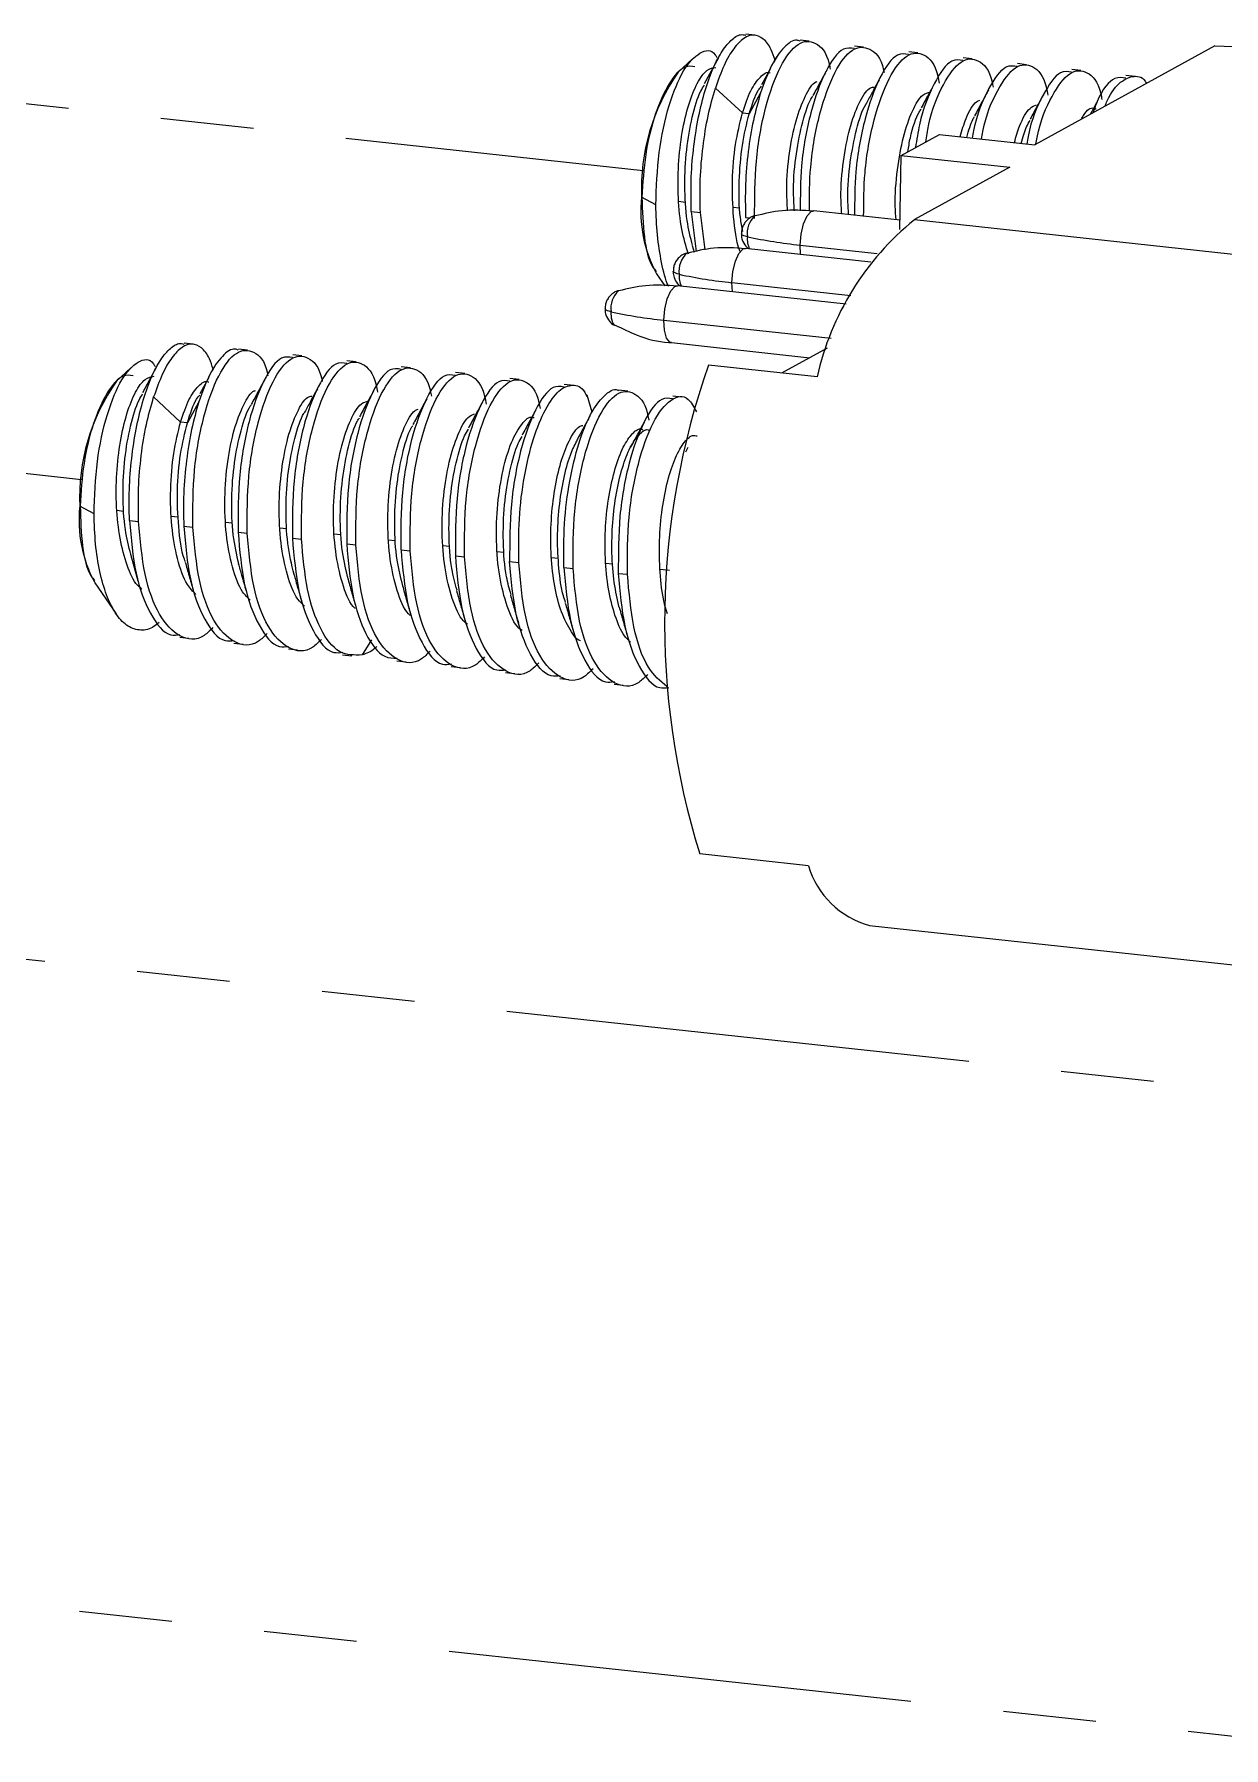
# Model space of a CAD drawing. Header units: millimetres. Extents: x 0 to 205, y 0 to 292.
# Drawn here: x 85.61 to 101.86, y 129.15 to 152.56 of the extents above; entities that cross this region are included whole.
import ezdxf

# ---------------------------------------------------------------- set-up
doc = ezdxf.new("R2010")
doc.units = ezdxf.units.MM
doc.linetypes.add('PHANTOM', pattern=[12.7, 6.35, -1.27, 1.27, -1.27, 1.27, -1.27])

msp = doc.modelspace()

# ---------------------------------------------------------------- linework, layer by layer
at = {"color": 7, "linetype": 'PHANTOM', "lineweight": 18}
for p, q in [((77.24, 152.508), (93.932, 150.702)), ((69.563, 148.287), (86.254, 146.48)), ((79.441, 140.579), (113.605, 136.882)), ((66.025, 133.203), (103.467, 129.151))]:
    msp.add_line(p, q, dxfattribs=at)
at = {"color": 7, "linetype": 'Continuous', "lineweight": 25}
for p, q in [((95.458, 152.548), (95.333, 152.562)), ((96.2, 152.468), (96.076, 152.481)), ((94.607, 152.227), (94.41, 152.042)), ((94.958, 152.24), (94.766, 151.885)), ((95.765, 152.268), (95.713, 152.173)), ((96.942, 152.387), (96.818, 152.401)), ((97.685, 152.307), (97.56, 152.321)), ((98.427, 152.227), (98.302, 152.24)), ((101.744, 152.404), (99.284, 151.052)), ((101.744, 152.404), (105.395, 152.279)), ((95.671, 152.096), (95.547, 151.869)), ((99.169, 152.146), (99.045, 152.16)), ((99.911, 152.066), (99.787, 152.08)), ((100.654, 151.986), (100.529, 151.999)), ((95.286, 151.486), (94.917, 151.827)), ((95.536, 151.76), (95.379, 151.475)), ((97.923, 151.911), (97.911, 151.888)), ((95.379, 151.475), (95.286, 151.485)), ((97.457, 150.906), (97.979, 151.193)), ((97.979, 151.193), (99.284, 151.052)), ((97.439, 149.892), (97.457, 150.906)), ((97.457, 150.906), (98.942, 150.746)), ((98.942, 150.746), (97.637, 150.029)), ((94.104, 150.229), (93.908, 150.336)), ((94.415, 150.279), (94.508, 150.269)), ((94.588, 150.14), (94.656, 149.592)), ((94.588, 150.14), (94.712, 150.127)), ((94.776, 149.616), (94.712, 150.127)), ((95.157, 150.199), (95.25, 150.189)), ((97.441, 150.021), (96.263, 150.148)), ((95.33, 150.06), (95.393, 150.053)), ((97.637, 150.029), (105.06, 149.225)), ((94.6, 149.677), (94.626, 149.586)), ((97.044, 149.45), (95.331, 149.636)), ((96.076, 149.68), (97.13, 149.566)), ((96.082, 149.555), (96.076, 149.68)), ((94.112, 149.29), (94.227, 149.123)), ((95.144, 149.168), (96.767, 148.993)), ((95.151, 149.042), (95.144, 149.168)), ((96.706, 148.874), (94.4, 149.124)), ((94.212, 148.656), (96.499, 148.408)), ((87.781, 148.327), (87.656, 148.34)), ((88.523, 148.247), (88.399, 148.26)), ((94.316, 148.348), (96.208, 148.143)), ((96.447, 148.275), (95.823, 147.932)), ((86.93, 148.006), (86.733, 147.821)), ((87.281, 148.019), (87.089, 147.664)), ((88.088, 148.047), (88.036, 147.952)), ((89.265, 148.166), (89.141, 148.18)), ((90.008, 148.086), (89.883, 148.099)), ((90.75, 148.006), (90.625, 148.019)), ((96.308, 147.879), (94.823, 148.04)), ((87.994, 147.874), (87.87, 147.648)), ((91.492, 147.925), (91.367, 147.939)), ((92.234, 147.845), (92.11, 147.858)), ((92.977, 147.765), (92.852, 147.778)), ((87.609, 147.264), (87.24, 147.606)), ((87.859, 147.539), (87.702, 147.254)), ((90.246, 147.69), (90.234, 147.666)), ((93.236, 147.398), (93.164, 147.629)), ((93.719, 147.684), (93.594, 147.698)), ((94.461, 147.604), (94.336, 147.618)), ((87.702, 147.254), (87.609, 147.264)), ((93.946, 147.268), (93.944, 147.264)), ((94.543, 146.917), (94.507, 146.851)), ((86.427, 146.008), (86.231, 146.115)), ((86.738, 146.058), (86.831, 146.048)), ((86.91, 145.919), (87.035, 145.906)), ((87.48, 145.978), (87.573, 145.967)), ((88.222, 145.897), (88.315, 145.887)), ((87.653, 145.839), (87.777, 145.825)), ((88.395, 145.758), (88.519, 145.745)), ((88.964, 145.817), (89.057, 145.807)), ((89.137, 145.678), (89.262, 145.665)), ((89.707, 145.737), (89.8, 145.726)), ((90.448, 145.656), (90.542, 145.646)), ((86.923, 145.456), (87.027, 145.094)), ((89.879, 145.598), (90.004, 145.584)), ((90.622, 145.517), (90.746, 145.504)), ((91.191, 145.576), (91.284, 145.566)), ((91.364, 145.437), (91.488, 145.424)), ((91.933, 145.496), (92.027, 145.486)), ((92.676, 145.415), (92.769, 145.405)), ((92.106, 145.357), (92.231, 145.343)), ((92.848, 145.276), (92.973, 145.263)), ((93.417, 145.335), (93.511, 145.325)), ((93.591, 145.196), (93.715, 145.183)), ((94.16, 145.255), (94.291, 145.24)), ((86.435, 145.068), (86.729, 144.641)), ((87.597, 144.323), (87.722, 144.31)), ((88.339, 144.243), (88.464, 144.23)), ((90.216, 144.286), (90.089, 144.082)), ((89.082, 144.163), (89.206, 144.149)), ((89.824, 144.083), (89.948, 144.069)), ((90.566, 144.002), (90.691, 143.989)), ((91.308, 143.922), (91.433, 143.908)), ((92.051, 143.842), (92.175, 143.828)), ((92.793, 143.761), (92.917, 143.748)), ((93.535, 143.681), (93.659, 143.667)), ((96.189, 141.202), (94.705, 141.362)), ((97.026, 140.386), (104.448, 139.583))]:
    msp.add_line(p, q, dxfattribs=at)
at = {"color": 7, "linetype": 'Continuous', "lineweight": 25, "flags": 128}
for points in [[(96.076, 149.68), (96.089, 149.832), (96.123, 149.972), (96.172, 150.081), (96.228, 150.14), (96.263, 150.148)], [(95.355, 149.795), (95.329, 149.801), (95.307, 149.809), (95.29, 149.817), (95.279, 149.825), (95.273, 149.834), (95.272, 149.839)], [(95.144, 149.168), (95.158, 149.32), (95.191, 149.46), (95.24, 149.568), (95.296, 149.628), (95.331, 149.636)], [(94.424, 149.282), (94.397, 149.289), (94.376, 149.296), (94.359, 149.305), (94.347, 149.313), (94.341, 149.322), (94.341, 149.326)], [(94.212, 148.656), (94.226, 148.807), (94.26, 148.948), (94.308, 149.056), (94.364, 149.115), (94.4, 149.124)], [(93.492, 148.77), (93.466, 148.777), (93.444, 148.784), (93.427, 148.792), (93.416, 148.801), (93.41, 148.809), (93.409, 148.814)], [(93.545, 148.582), (93.544, 148.583), (93.516, 148.618), (93.497, 148.683), (93.492, 148.77)], [(94.316, 148.348), (94.296, 148.354), (94.25, 148.411), (94.221, 148.517), (94.212, 148.656)]]:
    msp.add_lwpolyline(points, dxfattribs=at)
at = {"color": 7, "linetype": 'Continuous', "lineweight": 25}
for centre, radius, start, end in [((96.66, 150.454), 2.754, 144.7798, 182.4489), ((95.709, 150.144), 1.811, 173.895, 208.1386), ((95.676, 149.843), 0.324, 131.8098, 188.5453), ((100.065, 147.04), 3.85, 129.0948, 167.4122), ((95.653, 149.764), 0.3, 174.106, 206.5394), ((96.769, 156.384), 6.739, 257.8946, 264.0981), ((94.744, 149.33), 0.324, 131.8098, 188.5453), ((94.722, 149.252), 0.3, 174.106, 206.5394), ((95.837, 155.871), 6.739, 257.8946, 264.0981), ((93.813, 148.818), 0.324, 131.8098, 188.5453), ((94.905, 155.359), 6.739, 257.8946, 264.0981), ((104.852, 144.523), 10.628, 160.6718, 197.2988), ((88.983, 146.233), 2.754, 144.7798, 182.4489), ((88.032, 145.923), 1.811, 173.895, 208.1386), ((97.326, 141.531), 1.183, 196.1385, 255.3013)]:
    msp.add_arc(centre, radius, start, end, dxfattribs=at)
for points, knots in [([(94.588, 150.14), (94.585, 150.281), (94.58, 150.562), (94.613, 150.988), (94.675, 151.394), (94.763, 151.762), (94.872, 152.076), (94.997, 152.323), (95.129, 152.487), (95.244, 152.566), (95.309, 152.555), (95.332, 152.55)], [0, 0, 0, 0, 0.116944, 0.233887, 0.350831, 0.467775, 0.584718, 0.701662, 0.818606, 0.93555, 1, 1, 1, 1]), ([(95.733, 152.208), (95.716, 152.258), (95.672, 152.391), (95.573, 152.51), (95.445, 152.566), (95.307, 152.52), (95.167, 152.378), (95.032, 152.15), (94.956, 151.935), (94.918, 151.827)], [0, 0, 0, 0, 0.091342, 0.242785, 0.394228, 0.545671, 0.697114, 0.848557, 1, 1, 1, 1]), ([(95.454, 150.046), (95.455, 150.309), (95.455, 150.834), (95.593, 151.583), (95.8, 152.155), (96.051, 152.478), (96.287, 152.474), (96.444, 152.315), (96.482, 152.108), (96.486, 152.085)], [0, 0, 0, 0, 0.163245, 0.32649, 0.489736, 0.652981, 0.816226, 0.979471, 1, 1, 1, 1]), ([(96.074, 152.466), (96.06, 152.472), (95.993, 152.501), (95.856, 152.397), (95.682, 152.163), (95.584, 151.895), (95.535, 151.761)], [0, 0, 0, 0, 0.079791, 0.386527, 0.693264, 1, 1, 1, 1]), ([(94.104, 150.229), (94.112, 150.47), (94.129, 150.95), (94.275, 151.61), (94.478, 152.101), (94.703, 152.33), (94.87, 152.365), (94.931, 152.256), (94.939, 152.242)], [0, 0, 0, 0, 0.201696, 0.399924, 0.594685, 0.785978, 0.973804, 1, 1, 1, 1]), ([(96.815, 152.365), (96.766, 152.373), (96.639, 152.393), (96.417, 152.081), (96.211, 151.517), (96.08, 150.822), (96.078, 150.353), (96.077, 150.147)], [0, 0, 0, 0, 0.142294, 0.368891, 0.595488, 0.822085, 1, 1, 1, 1]), ([(96.202, 150.145), (96.203, 150.348), (96.205, 150.812), (96.336, 151.502), (96.542, 152.075), (96.794, 152.398), (97.029, 152.392), (97.184, 152.243), (97.22, 152.049), (97.222, 152.037)], [0, 0, 0, 0, 0.131989, 0.303299, 0.474609, 0.645919, 0.817229, 0.98854, 1, 1, 1, 1]), ([(97.557, 152.285), (97.508, 152.293), (97.381, 152.313), (97.159, 152.001), (96.954, 151.437), (96.823, 150.748), (96.821, 150.287), (96.82, 150.088)], [0, 0, 0, 0, 0.143156, 0.371125, 0.599094, 0.827064, 1, 1, 1, 1]), ([(96.944, 150.074), (96.945, 150.273), (96.948, 150.735), (97.078, 151.422), (97.284, 151.994), (97.536, 152.317), (97.772, 152.315), (97.932, 152.146), (97.97, 151.927), (97.976, 151.893)], [0, 0, 0, 0, 0.127643, 0.295906, 0.464168, 0.632431, 0.800693, 0.968956, 1, 1, 1, 1]), ([(98.299, 152.205), (98.25, 152.212), (98.123, 152.233), (97.905, 151.916), (97.724, 151.476), (97.669, 151.121), (97.652, 151.014)], [0, 0, 0, 0, 0.205326, 0.532299, 0.859272, 1, 1, 1, 1]), ([(97.792, 151.091), (97.804, 151.166), (97.856, 151.488), (98.031, 151.909), (98.277, 152.238), (98.514, 152.233), (98.672, 152.072), (98.709, 151.862), (98.714, 151.837)], [0, 0, 0, 0, 0.068721, 0.293652, 0.518583, 0.743515, 0.968446, 1, 1, 1, 1]), ([(94.637, 152.117), (94.592, 152.123), (94.478, 152.141), (94.279, 151.909), (94.088, 151.487), (93.949, 150.924), (93.926, 150.53), (93.914, 150.333)], [0, 0, 0, 0, 0.135688, 0.351766, 0.567844, 0.783922, 1, 1, 1, 1]), ([(94.549, 149.555), (94.516, 149.665), (94.448, 149.893), (94.404, 150.325), (94.407, 150.784), (94.458, 151.228), (94.549, 151.614), (94.668, 151.909), (94.801, 152.091), (94.885, 152.103), (94.926, 152.109)], [0, 0, 0, 0, 0.118282, 0.245346, 0.372379, 0.499458, 0.626475, 0.753567, 0.880571, 1, 1, 1, 1]), ([(95.286, 151.486), (95.323, 151.595), (95.397, 151.813), (95.531, 151.986), (95.626, 152.058), (95.667, 152.031), (95.668, 152.03)], [0, 0, 0, 0, 0.32919, 0.658045, 0.987302, 1, 1, 1, 1]), ([(96.439, 152.072), (96.409, 152.016), (96.348, 151.903), (96.283, 151.784), (96.251, 151.724)], [0, 0, 0, 0, 0.500615, 1, 1, 1, 1]), ([(97.155, 151.94), (97.12, 151.876), (97.058, 151.761), (96.998, 151.65), (96.971, 151.601)], [0, 0, 0, 0, 0.561208, 1, 1, 1, 1]), ([(98.431, 151.144), (98.437, 151.178), (98.483, 151.457), (98.65, 151.832), (98.865, 152.153), (98.992, 152.132), (99.041, 152.124)], [0, 0, 0, 0, 0.050396, 0.411742, 0.773089, 1, 1, 1, 1]), ([(98.556, 151.131), (98.561, 151.165), (98.607, 151.444), (98.774, 151.826), (99.018, 152.158), (99.257, 152.154), (99.417, 151.985), (99.455, 151.764), (99.462, 151.729)], [0, 0, 0, 0, 0.032206, 0.263127, 0.494048, 0.724969, 0.95589, 1, 1, 1, 1]), ([(99.784, 152.044), (99.734, 152.052), (99.607, 152.073), (99.392, 151.752), (99.225, 151.377), (99.179, 151.098), (99.173, 151.064)], [0, 0, 0, 0, 0.226911, 0.588258, 0.949604, 1, 1, 1, 1]), ([(99.299, 151.06), (99.305, 151.091), (99.35, 151.366), (99.517, 151.746), (99.761, 152.078), (99.999, 152.072), (100.157, 151.909), (100.195, 151.697), (100.2, 151.669)], [0, 0, 0, 0, 0.02945, 0.263142, 0.496834, 0.730526, 0.964218, 1, 1, 1, 1]), ([(100.526, 151.964), (100.477, 151.97), (100.352, 151.986), (100.182, 151.79), (100.098, 151.543), (100.08, 151.489)], [0, 0, 0, 0, 0.329466, 0.854125, 1, 1, 1, 1]), ([(100.242, 151.578), (100.252, 151.604), (100.315, 151.766), (100.458, 151.93), (100.641, 152.006), (100.766, 151.979), (100.81, 151.891), (100.81, 151.891)], [0, 0, 0, 0, 0.059358, 0.372807, 0.686256, 0.999705, 1, 1, 1, 1]), ([(94.606, 149.678), (94.578, 149.786), (94.517, 150.031), (94.492, 150.493), (94.516, 150.99), (94.597, 151.436), (94.687, 151.744), (94.751, 151.842), (94.767, 151.868)], [0, 0, 0, 0, 0.1559852, 0.3498578, 0.543764, 0.7376021, 0.9315394, 1, 1, 1, 1]), ([(95.379, 151.475), (95.419, 151.6), (95.47, 151.762), (95.533, 151.836), (95.548, 151.853)], [0, 0, 0, 0, 0.766286, 1, 1, 1, 1]), ([(95.905, 150.15), (95.899, 150.248), (95.882, 150.511), (95.924, 150.948), (96.013, 151.397), (96.143, 151.726), (96.249, 151.902), (96.302, 151.913), (96.308, 151.914)], [0, 0, 0, 0, 0.12676, 0.338991, 0.550893, 0.763127, 0.975031, 1, 1, 1, 1]), ([(95.998, 150.149), (95.992, 150.244), (95.976, 150.504), (96.017, 150.942), (96.107, 151.374), (96.194, 151.643), (96.246, 151.712), (96.25, 151.716)], [0, 0, 0, 0, 0.158921, 0.43283, 0.706313, 0.980224, 1, 1, 1, 1]), ([(96.645, 150.107), (96.64, 150.18), (96.624, 150.418), (96.662, 150.833), (96.747, 151.287), (96.875, 151.628), (96.994, 151.823), (97.061, 151.836), (97.081, 151.84)], [0, 0, 0, 0, 0.092865, 0.29903, 0.504954, 0.711094, 0.91705, 1, 1, 1, 1]), ([(97.387, 150.026), (97.382, 150.088), (97.365, 150.312), (97.4, 150.717), (97.481, 151.175), (97.607, 151.529), (97.739, 151.747), (97.821, 151.764), (97.854, 151.772)], [0, 0, 0, 0, 0.074626, 0.272057, 0.469485, 0.666876, 0.864342, 1, 1, 1, 1]), ([(97.909, 151.884), (97.882, 151.835), (97.825, 151.728), (97.764, 151.616), (97.731, 151.556)], [0, 0, 0, 0, 0.458195, 1, 1, 1, 1]), ([(98.65, 151.801), (98.619, 151.744), (98.557, 151.629), (98.492, 151.509), (98.46, 151.449)], [0, 0, 0, 0, 0.500293, 1, 1, 1, 1]), ([(99.411, 151.758), (99.38, 151.7), (99.318, 151.584), (99.252, 151.463), (99.219, 151.402)], [0, 0, 0, 0, 0.500475, 1, 1, 1, 1]), ([(95.259, 149.584), (95.254, 149.595), (95.204, 149.723), (95.16, 150.066), (95.141, 150.561), (95.183, 151.069), (95.252, 151.347), (95.286, 151.486)], [0, 0, 0, 0, 0.024202, 0.268242, 0.512153, 0.756225, 1, 1, 1, 1]), ([(95.293, 149.868), (95.281, 149.93), (95.24, 150.139), (95.237, 150.555), (95.276, 151.058), (95.345, 151.336), (95.379, 151.475)], [0, 0, 0, 0, 0.12308, 0.415376, 0.707867, 1, 1, 1, 1]), ([(96.739, 150.097), (96.734, 150.17), (96.717, 150.407), (96.755, 150.826), (96.841, 151.263), (96.924, 151.532), (96.972, 151.602), (96.972, 151.602)], [0, 0, 0, 0, 0.130481, 0.419953, 0.709086, 0.998523, 1, 1, 1, 1]), ([(97.547, 150.956), (97.558, 151.021), (97.594, 151.238), (97.665, 151.445), (97.722, 151.529), (97.732, 151.543)], [0, 0, 0, 0, 0.263091, 0.878794, 1, 1, 1, 1]), ([(98.261, 151.163), (98.287, 151.249), (98.352, 151.461), (98.453, 151.63), (98.517, 151.656), (98.533, 151.662)], [0, 0, 0, 0, 0.339884, 0.838779, 1, 1, 1, 1]), ([(99.004, 151.082), (99.027, 151.161), (99.087, 151.368), (99.198, 151.552), (99.276, 151.585), (99.305, 151.598)], [0, 0, 0, 0, 0.274909, 0.728172, 1, 1, 1, 1]), ([(99.919, 151.401), (99.929, 151.419), (99.985, 151.524), (100.06, 151.573), (100.112, 151.543), (100.12, 151.538)], [0, 0, 0, 0, 0.15048, 0.864614, 1, 1, 1, 1]), ([(100.136, 151.644), (100.107, 151.591), (100.076, 151.533), (100.042, 151.471), (100.04, 151.468)], [0, 0, 0, 0, 0.9376475, 1, 1, 1, 1]), ([(98.355, 151.153), (98.38, 151.247), (98.411, 151.364), (98.452, 151.425), (98.46, 151.438)], [0, 0, 0, 0, 0.800158, 1, 1, 1, 1]), ([(99.098, 151.072), (99.12, 151.155), (99.155, 151.289), (99.203, 151.358), (99.221, 151.385)], [0, 0, 0, 0, 0.620878, 1, 1, 1, 1]), ([(93.914, 150.333), (93.92, 150.148), (93.931, 149.779), (94.016, 149.425), (94.094, 149.34), (94.112, 149.321)], [0, 0, 0, 0, 0.436467, 0.872933, 1, 1, 1, 1]), ([(94.276, 149.122), (94.275, 149.122), (94.234, 149.205), (94.18, 149.44), (94.117, 149.81), (94.108, 150.09), (94.104, 150.229)], [0, 0, 0, 0, 0.002546, 0.338283, 0.670768, 1, 1, 1, 1]), ([(95.459, 150.082), (95.453, 150.081), (95.424, 150.077), (95.379, 150.048), (95.33, 150.004), (95.298, 149.952), (95.277, 149.897), (95.275, 149.858), (95.274, 149.839)], [0, 0, 0, 0, 0.049374, 0.272607, 0.467554, 0.645437, 0.822394, 1, 1, 1, 1]), ([(96.262, 150.144), (96.117, 150.155), (95.844, 150.174), (95.582, 150.109), (95.46, 150.079)], [0, 0, 0, 0, 0.5345, 1, 1, 1, 1]), ([(95.274, 149.839), (95.274, 149.833), (95.27, 149.803), (95.286, 149.742), (95.32, 149.673), (95.361, 149.642), (95.376, 149.631)], [0, 0, 0, 0, 0.074033, 0.369472, 0.771117, 1, 1, 1, 1]), ([(95.331, 149.632), (95.185, 149.642), (94.912, 149.662), (94.65, 149.597), (94.528, 149.567)], [0, 0, 0, 0, 0.5345, 1, 1, 1, 1]), ([(94.527, 149.569), (94.522, 149.569), (94.492, 149.565), (94.447, 149.536), (94.399, 149.492), (94.366, 149.44), (94.345, 149.385), (94.343, 149.346), (94.343, 149.326)], [0, 0, 0, 0, 0.049374, 0.272607, 0.467554, 0.645437, 0.822394, 1, 1, 1, 1]), ([(94.399, 149.12), (94.253, 149.13), (93.98, 149.149), (93.718, 149.085), (93.596, 149.055)], [0, 0, 0, 0, 0.5345, 1, 1, 1, 1]), ([(94.343, 149.326), (94.342, 149.32), (94.338, 149.291), (94.354, 149.23), (94.385, 149.164), (94.422, 149.136), (94.433, 149.128)], [0, 0, 0, 0, 0.078732, 0.392922, 0.82006, 1, 1, 1, 1]), ([(93.595, 149.057), (93.59, 149.056), (93.56, 149.052), (93.515, 149.023), (93.467, 148.979), (93.435, 148.928), (93.413, 148.873), (93.412, 148.834), (93.411, 148.814)], [0, 0, 0, 0, 0.049374, 0.272607, 0.467554, 0.645437, 0.822394, 1, 1, 1, 1]), ([(93.411, 148.814), (93.41, 148.808), (93.407, 148.779), (93.422, 148.716), (93.463, 148.644), (93.511, 148.596), (93.541, 148.585), (93.545, 148.584)], [0, 0, 0, 0, 0.063541, 0.317107, 0.661826, 0.960157, 1, 1, 1, 1]), ([(93.548, 148.589), (93.646, 148.541), (93.875, 148.428), (94.144, 148.353), (94.304, 148.352), (94.316, 148.352)], [0, 0, 0, 0, 0.408549, 0.954397, 1, 1, 1, 1]), ([(86.91, 145.919), (86.908, 146.06), (86.902, 146.341), (86.936, 146.767), (86.998, 147.173), (87.086, 147.541), (87.195, 147.855), (87.32, 148.102), (87.452, 148.266), (87.567, 148.345), (87.632, 148.334), (87.655, 148.329)], [0, 0, 0, 0, 0.116944, 0.233887, 0.350831, 0.467775, 0.584718, 0.701662, 0.818606, 0.93555, 1, 1, 1, 1]), ([(88.055, 147.987), (88.039, 148.037), (87.995, 148.17), (87.896, 148.289), (87.768, 148.345), (87.63, 148.299), (87.49, 148.156), (87.355, 147.929), (87.279, 147.714), (87.241, 147.606)], [0, 0, 0, 0, 0.091342, 0.242785, 0.394228, 0.545671, 0.697114, 0.848557, 1, 1, 1, 1]), ([(87.777, 145.825), (87.777, 146.088), (87.778, 146.613), (87.916, 147.362), (88.123, 147.934), (88.374, 148.257), (88.609, 148.251), (88.764, 148.102), (88.8, 147.908), (88.803, 147.896)], [0, 0, 0, 0, 0.164829, 0.329658, 0.494487, 0.659316, 0.824144, 0.988973, 1, 1, 1, 1]), ([(88.397, 148.245), (88.383, 148.251), (88.315, 148.28), (88.179, 148.176), (88.005, 147.942), (87.907, 147.674), (87.858, 147.54)], [0, 0, 0, 0, 0.079791, 0.386527, 0.693264, 1, 1, 1, 1]), ([(86.427, 146.008), (86.435, 146.249), (86.452, 146.729), (86.598, 147.389), (86.801, 147.88), (87.026, 148.109), (87.193, 148.144), (87.254, 148.035), (87.261, 148.021)], [0, 0, 0, 0, 0.201696, 0.399924, 0.594685, 0.785978, 0.973804, 1, 1, 1, 1]), ([(89.138, 148.144), (89.089, 148.152), (88.962, 148.172), (88.74, 147.86), (88.533, 147.297), (88.396, 146.546), (88.395, 146.021), (88.395, 145.758)], [0, 0, 0, 0, 0.135688, 0.351766, 0.567844, 0.783922, 1, 1, 1, 1]), ([(88.519, 145.745), (88.52, 146.008), (88.52, 146.533), (88.658, 147.281), (88.865, 147.853), (89.116, 148.177), (89.352, 148.171), (89.507, 148.021), (89.543, 147.828), (89.545, 147.816)], [0, 0, 0, 0, 0.164829, 0.329658, 0.494487, 0.659316, 0.824144, 0.988973, 1, 1, 1, 1]), ([(89.88, 148.064), (89.831, 148.071), (89.704, 148.091), (89.482, 147.78), (89.276, 147.216), (89.138, 146.466), (89.137, 145.941), (89.137, 145.678)], [0, 0, 0, 0, 0.135688, 0.351766, 0.567844, 0.783922, 1, 1, 1, 1]), ([(89.262, 145.665), (89.262, 145.927), (89.262, 146.453), (89.4, 147.201), (89.607, 147.773), (89.858, 148.096), (90.095, 148.093), (90.255, 147.925), (90.293, 147.706), (90.299, 147.672)], [0, 0, 0, 0, 0.161695, 0.323389, 0.485084, 0.646779, 0.808473, 0.970168, 1, 1, 1, 1]), ([(90.622, 147.983), (90.573, 147.991), (90.446, 148.011), (90.224, 147.699), (90.018, 147.136), (89.88, 146.385), (89.88, 145.86), (89.879, 145.598)], [0, 0, 0, 0, 0.1356884, 0.3517663, 0.5678442, 0.7839221, 1, 1, 1, 1]), ([(90.004, 145.584), (90.004, 145.847), (90.005, 146.372), (90.142, 147.121), (90.349, 147.693), (90.601, 148.016), (90.837, 148.012), (90.995, 147.851), (91.032, 147.641), (91.037, 147.615)], [0, 0, 0, 0, 0.162859, 0.325718, 0.488577, 0.651436, 0.814295, 0.977154, 1, 1, 1, 1]), ([(86.96, 147.896), (86.915, 147.902), (86.801, 147.919), (86.602, 147.687), (86.411, 147.266), (86.272, 146.703), (86.249, 146.309), (86.237, 146.112)], [0, 0, 0, 0, 0.135688, 0.351766, 0.567844, 0.783922, 1, 1, 1, 1]), ([(87.079, 144.981), (87.059, 144.997), (86.979, 145.061), (86.873, 145.297), (86.774, 145.665), (86.726, 146.103), (86.73, 146.563), (86.781, 147.007), (86.872, 147.393), (86.991, 147.688), (87.123, 147.87), (87.208, 147.882), (87.248, 147.888)], [0, 0, 0, 0, 0.036496, 0.14427, 0.252045, 0.359833, 0.467593, 0.575394, 0.683141, 0.790953, 0.898689, 1, 1, 1, 1]), ([(87.609, 147.264), (87.646, 147.373), (87.72, 147.591), (87.854, 147.765), (87.949, 147.837), (87.989, 147.81), (87.991, 147.809)], [0, 0, 0, 0, 0.32919, 0.658045, 0.987302, 1, 1, 1, 1]), ([(88.762, 147.851), (88.731, 147.795), (88.671, 147.682), (88.606, 147.562), (88.574, 147.503)], [0, 0, 0, 0, 0.500615, 1, 1, 1, 1]), ([(90.622, 145.517), (90.622, 145.78), (90.622, 146.305), (90.76, 147.056), (90.967, 147.619), (91.189, 147.931), (91.315, 147.911), (91.364, 147.903)], [0, 0, 0, 0, 0.2160779, 0.4321558, 0.6482337, 0.8643116, 1, 1, 1, 1]), ([(90.746, 145.504), (90.746, 145.767), (90.747, 146.292), (90.884, 147.04), (91.092, 147.613), (91.343, 147.935), (91.58, 147.933), (91.74, 147.764), (91.778, 147.543), (91.784, 147.508)], [0, 0, 0, 0, 0.161524, 0.323049, 0.484573, 0.646097, 0.807621, 0.969146, 1, 1, 1, 1]), ([(92.107, 147.823), (92.058, 147.83), (91.931, 147.85), (91.709, 147.539), (91.502, 146.975), (91.365, 146.225), (91.364, 145.7), (91.364, 145.437)], [0, 0, 0, 0, 0.1356884, 0.3517663, 0.5678442, 0.7839221, 1, 1, 1, 1]), ([(91.488, 145.424), (91.489, 145.686), (91.489, 146.212), (91.627, 146.96), (91.834, 147.532), (92.085, 147.855), (92.322, 147.852), (92.48, 147.688), (92.518, 147.476), (92.523, 147.448)], [0, 0, 0, 0, 0.162519, 0.325039, 0.487558, 0.650077, 0.812596, 0.975116, 1, 1, 1, 1]), ([(92.849, 147.742), (92.8, 147.75), (92.673, 147.77), (92.451, 147.458), (92.245, 146.895), (92.107, 146.144), (92.106, 145.619), (92.106, 145.357)], [0, 0, 0, 0, 0.135688, 0.351766, 0.567844, 0.783922, 1, 1, 1, 1]), ([(92.231, 145.343), (92.229, 145.543), (92.225, 145.941), (92.301, 146.532), (92.426, 147.052), (92.592, 147.457), (92.779, 147.715), (92.965, 147.787), (93.1, 147.745), (93.152, 147.632), (93.161, 147.612)], [0, 0, 0, 0, 0.138529, 0.277059, 0.415588, 0.554118, 0.692647, 0.831176, 0.969706, 1, 1, 1, 1]), ([(92.848, 145.276), (92.847, 145.476), (92.843, 145.874), (92.919, 146.466), (93.044, 146.984), (93.21, 147.394), (93.395, 147.634), (93.53, 147.73), (93.59, 147.695), (93.593, 147.692)], [0, 0, 0, 0, 0.164857, 0.329715, 0.494572, 0.659429, 0.824286, 0.989144, 1, 1, 1, 1]), ([(86.929, 145.456), (86.901, 145.565), (86.84, 145.81), (86.815, 146.272), (86.839, 146.769), (86.92, 147.215), (87.01, 147.523), (87.074, 147.621), (87.09, 147.647)], [0, 0, 0, 0, 0.1559852, 0.3498578, 0.543764, 0.7376021, 0.9315394, 1, 1, 1, 1]), ([(87.702, 147.254), (87.742, 147.378), (87.793, 147.541), (87.856, 147.615), (87.871, 147.632)], [0, 0, 0, 0, 0.766286, 1, 1, 1, 1]), ([(88.56, 144.83), (88.525, 144.864), (88.425, 144.959), (88.31, 145.275), (88.225, 145.72), (88.205, 146.226), (88.245, 146.726), (88.337, 147.176), (88.465, 147.504), (88.572, 147.681), (88.625, 147.692), (88.631, 147.693)], [0, 0, 0, 0, 0.0723714, 0.2026239, 0.3330569, 0.4632986, 0.593738, 0.7239748, 0.8544156, 0.9846538, 1, 1, 1, 1]), ([(88.403, 145.326), (88.375, 145.454), (88.315, 145.725), (88.299, 146.216), (88.338, 146.719), (88.431, 147.153), (88.517, 147.422), (88.569, 147.491), (88.573, 147.495)], [0, 0, 0, 0, 0.179726, 0.381005, 0.582589, 0.78386, 0.985446, 1, 1, 1, 1]), ([(89.302, 144.75), (89.271, 144.778), (89.176, 144.864), (89.061, 145.165), (88.972, 145.604), (88.946, 146.108), (88.983, 146.611), (89.07, 147.066), (89.197, 147.407), (89.317, 147.602), (89.384, 147.615), (89.404, 147.619)], [0, 0, 0, 0, 0.061069, 0.18782, 0.314758, 0.441519, 0.568446, 0.695223, 0.822134, 0.948932, 1, 1, 1, 1]), ([(89.478, 147.719), (89.443, 147.655), (89.381, 147.54), (89.321, 147.429), (89.294, 147.38)], [0, 0, 0, 0, 0.561208, 1, 1, 1, 1]), ([(89.998, 144.714), (89.987, 144.724), (89.913, 144.792), (89.812, 145.059), (89.718, 145.488), (89.688, 145.99), (89.72, 146.495), (89.805, 146.955), (89.93, 147.308), (90.062, 147.525), (90.143, 147.543), (90.177, 147.551)], [0, 0, 0, 0, 0.020732, 0.148085, 0.275505, 0.402879, 0.530276, 0.657672, 0.785043, 0.912463, 1, 1, 1, 1]), ([(90.231, 147.662), (90.205, 147.614), (90.148, 147.507), (90.087, 147.395), (90.054, 147.335)], [0, 0, 0, 0, 0.458195, 1, 1, 1, 1]), ([(90.973, 147.58), (90.942, 147.523), (90.88, 147.408), (90.815, 147.288), (90.783, 147.228)], [0, 0, 0, 0, 0.500293, 1, 1, 1, 1]), ([(91.734, 147.537), (91.703, 147.479), (91.641, 147.363), (91.575, 147.242), (91.542, 147.181)], [0, 0, 0, 0, 0.500475, 1, 1, 1, 1]), ([(92.973, 145.263), (92.973, 145.526), (92.974, 146.051), (93.111, 146.799), (93.318, 147.372), (93.57, 147.694), (93.806, 147.691), (93.964, 147.528), (94.002, 147.317), (94.007, 147.29)], [0, 0, 0, 0, 0.1626675, 0.3253349, 0.4880024, 0.6506698, 0.8133373, 0.9760048, 1, 1, 1, 1]), ([(94.333, 147.582), (94.284, 147.589), (94.158, 147.61), (93.936, 147.298), (93.729, 146.734), (93.591, 145.984), (93.591, 145.459), (93.591, 145.196)], [0, 0, 0, 0, 0.1356884, 0.3517663, 0.5678442, 0.7839221, 1, 1, 1, 1]), ([(93.715, 145.183), (93.715, 145.445), (93.716, 145.971), (93.853, 146.718), (94.061, 147.294), (94.309, 147.603), (94.528, 147.646), (94.623, 147.469), (94.659, 147.402)], [0, 0, 0, 0, 0.178435, 0.356869, 0.535304, 0.713739, 0.892174, 1, 1, 1, 1]), ([(87.819, 144.908), (87.779, 144.949), (87.675, 145.053), (87.56, 145.385), (87.479, 145.836), (87.465, 146.342), (87.506, 146.848), (87.574, 147.126), (87.609, 147.264)], [0, 0, 0, 0, 0.112477, 0.289982, 0.467552, 0.645029, 0.822623, 1, 1, 1, 1]), ([(89.16, 145.18), (89.128, 145.317), (89.063, 145.596), (89.041, 146.098), (89.075, 146.603), (89.165, 147.043), (89.247, 147.311), (89.295, 147.381), (89.295, 147.381)], [0, 0, 0, 0, 0.195586, 0.396303, 0.59728, 0.798022, 0.998974, 1, 1, 1, 1]), ([(89.903, 145.108), (89.873, 145.231), (89.808, 145.494), (89.782, 145.981), (89.813, 146.486), (89.899, 146.935), (89.988, 147.225), (90.045, 147.308), (90.055, 147.322)], [0, 0, 0, 0, 0.174624, 0.371273, 0.567959, 0.764643, 0.961289, 1, 1, 1, 1]), ([(90.751, 144.619), (90.741, 144.627), (90.666, 144.69), (90.564, 144.952), (90.464, 145.373), (90.431, 145.873), (90.458, 146.379), (90.54, 146.844), (90.662, 147.204), (90.776, 147.41), (90.84, 147.435), (90.856, 147.441)], [0, 0, 0, 0, 0.0202945, 0.1541622, 0.2878342, 0.4216926, 0.5553785, 0.6892228, 0.8229278, 0.9567535, 1, 1, 1, 1]), ([(91.532, 144.501), (91.513, 144.515), (91.428, 144.577), (91.315, 144.843), (91.212, 145.258), (91.174, 145.755), (91.196, 146.263), (91.275, 146.731), (91.394, 147.104), (91.52, 147.332), (91.598, 147.365), (91.628, 147.377)], [0, 0, 0, 0, 0.0359735, 0.162866, 0.289688, 0.4165583, 0.5434047, 0.6702511, 0.7971214, 0.9239432, 1, 1, 1, 1]), ([(92.276, 144.416), (92.261, 144.426), (92.179, 144.482), (92.067, 144.736), (91.959, 145.144), (91.917, 145.638), (91.935, 146.146), (92.009, 146.618), (92.127, 147.006), (92.269, 147.249), (92.383, 147.353), (92.435, 147.322), (92.443, 147.317)], [0, 0, 0, 0, 0.026489, 0.145319, 0.264236, 0.383045, 0.501978, 0.62077, 0.739715, 0.858495, 0.977449, 1, 1, 1, 1]), ([(92.459, 147.423), (92.429, 147.369), (92.371, 147.26), (92.308, 147.144), (92.276, 147.085)], [0, 0, 0, 0, 0.500705, 1, 1, 1, 1]), ([(93.204, 147.348), (93.174, 147.293), (93.115, 147.184), (93.052, 147.067), (93.02, 147.008)], [0, 0, 0, 0, 0.500732, 1, 1, 1, 1]), ([(93.943, 147.262), (93.913, 147.206), (93.852, 147.093), (93.789, 146.976), (93.757, 146.917)], [0, 0, 0, 0, 0.495123, 1, 1, 1, 1]), ([(87.675, 145.352), (87.671, 145.364), (87.62, 145.492), (87.576, 145.835), (87.557, 146.33), (87.599, 146.838), (87.668, 147.115), (87.702, 147.254)], [0, 0, 0, 0, 0.024497, 0.268463, 0.5123, 0.756299, 1, 1, 1, 1]), ([(90.648, 145.026), (90.618, 145.139), (90.553, 145.389), (90.526, 145.863), (90.551, 146.371), (90.634, 146.823), (90.719, 147.119), (90.775, 147.204), (90.783, 147.217)], [0, 0, 0, 0, 0.164991, 0.365361, 0.565473, 0.765822, 0.965963, 1, 1, 1, 1]), ([(91.387, 144.967), (91.361, 145.062), (91.297, 145.292), (91.269, 145.746), (91.289, 146.254), (91.369, 146.714), (91.46, 147.034), (91.526, 147.136), (91.544, 147.164)], [0, 0, 0, 0, 0.139255, 0.336255, 0.533218, 0.730181, 0.927181, 1, 1, 1, 1]), ([(92.125, 144.904), (92.103, 144.983), (92.042, 145.194), (92.012, 145.629), (92.027, 146.137), (92.103, 146.603), (92.194, 146.93), (92.26, 147.038), (92.278, 147.067)], [0, 0, 0, 0, 0.119293, 0.320144, 0.521205, 0.722027, 0.923109, 1, 1, 1, 1]), ([(93.073, 144.272), (93.073, 144.272), (93.012, 144.294), (92.909, 144.451), (92.781, 144.733), (92.699, 145.113), (92.661, 145.538), (92.673, 145.981), (92.726, 146.402), (92.816, 146.77), (92.931, 147.043), (93.033, 147.199), (93.09, 147.214), (93.105, 147.218)], [0, 0, 0, 0, 0.000082, 0.107018, 0.213826, 0.320721, 0.427596, 0.534423, 0.641353, 0.748142, 0.855082, 0.961893, 1, 1, 1, 1]), ([(93.759, 144.258), (93.737, 144.276), (93.658, 144.342), (93.554, 144.575), (93.457, 144.926), (93.41, 145.345), (93.407, 145.786), (93.451, 146.216), (93.532, 146.6), (93.642, 146.907), (93.768, 147.1), (93.868, 147.185), (93.917, 147.162), (93.927, 147.157)], [0, 0, 0, 0, 0.040427, 0.144137, 0.24773, 0.351397, 0.455057, 0.558658, 0.662368, 0.765935, 0.86965, 0.973245, 1, 1, 1, 1]), ([(93.605, 144.731), (93.579, 144.841), (93.526, 145.068), (93.498, 145.474), (93.509, 145.896), (93.56, 146.3), (93.644, 146.652), (93.753, 146.932), (93.874, 147.103), (93.968, 147.175), (94.013, 147.153), (94.02, 147.149)], [0, 0, 0, 0, 0.114756, 0.237579, 0.360475, 0.483323, 0.606194, 0.72907, 0.851914, 0.974813, 1, 1, 1, 1]), ([(94.265, 144.641), (94.253, 144.679), (94.203, 144.826), (94.161, 145.155), (94.146, 145.589), (94.178, 146.028), (94.25, 146.425), (94.354, 146.756), (94.477, 146.981), (94.588, 147.092), (94.649, 147.078), (94.669, 147.073)], [0, 0, 0, 0, 0.044881, 0.17187, 0.298935, 0.426006, 0.552991, 0.68012, 0.80707, 0.934198, 1, 1, 1, 1]), ([(92.871, 144.796), (92.861, 144.826), (92.815, 144.959), (92.774, 145.265), (92.754, 145.678), (92.778, 146.1), (92.84, 146.489), (92.924, 146.806), (92.992, 146.941), (93.022, 147)], [0, 0, 0, 0, 0.048556, 0.213427, 0.378445, 0.543323, 0.708328, 0.873231, 1, 1, 1, 1]), ([(86.237, 146.112), (86.243, 145.927), (86.254, 145.558), (86.339, 145.204), (86.417, 145.119), (86.435, 145.1)], [0, 0, 0, 0, 0.436467, 0.872933, 1, 1, 1, 1]), ([(87.318, 144.526), (87.287, 144.501), (87.194, 144.426), (87.041, 144.409), (86.869, 144.472), (86.718, 144.638), (86.593, 144.889), (86.5, 145.213), (86.44, 145.591), (86.431, 145.869), (86.427, 146.008)], [0, 0, 0, 0, 0.068766, 0.205628, 0.341214, 0.475524, 0.608558, 0.740315, 0.870795, 1, 1, 1, 1]), ([(86.91, 145.919), (86.933, 145.668), (86.977, 145.165), (87.185, 144.622), (87.406, 144.336), (87.559, 144.354), (87.6, 144.359)], [0, 0, 0, 0, 0.296556, 0.593113, 0.889669, 1, 1, 1, 1]), ([(88.051, 144.455), (88.011, 144.415), (87.86, 144.264), (87.593, 144.305), (87.309, 144.593), (87.101, 145.155), (87.057, 145.655), (87.035, 145.906)], [0, 0, 0, 0, 0.08193, 0.311448, 0.540965, 0.770483, 1, 1, 1, 1]), ([(87.653, 145.839), (87.675, 145.587), (87.719, 145.084), (87.928, 144.541), (88.148, 144.256), (88.301, 144.274), (88.343, 144.279)], [0, 0, 0, 0, 0.296556, 0.593113, 0.889669, 1, 1, 1, 1]), ([(88.793, 144.375), (88.753, 144.335), (88.602, 144.184), (88.335, 144.225), (88.051, 144.513), (87.844, 145.075), (87.799, 145.575), (87.777, 145.825)], [0, 0, 0, 0, 0.0819302, 0.3114477, 0.5409651, 0.7704826, 1, 1, 1, 1]), ([(88.395, 145.758), (88.417, 145.507), (88.461, 145.004), (88.67, 144.461), (88.891, 144.175), (89.043, 144.194), (89.085, 144.199)], [0, 0, 0, 0, 0.296556, 0.593113, 0.889669, 1, 1, 1, 1]), ([(89.535, 144.294), (89.495, 144.255), (89.345, 144.104), (89.078, 144.144), (88.793, 144.432), (88.586, 144.995), (88.542, 145.495), (88.519, 145.745)], [0, 0, 0, 0, 0.08193, 0.311448, 0.540965, 0.770483, 1, 1, 1, 1]), ([(89.137, 145.678), (89.159, 145.427), (89.203, 144.924), (89.412, 144.381), (89.633, 144.095), (89.786, 144.113), (89.827, 144.118)], [0, 0, 0, 0, 0.296556, 0.593113, 0.889669, 1, 1, 1, 1]), ([(89.879, 145.598), (89.9, 145.359), (89.941, 144.882), (90.13, 144.347), (90.349, 144.041), (90.512, 144.037), (90.57, 144.036)], [0, 0, 0, 0, 0.281312, 0.562625, 0.843937, 1, 1, 1, 1]), ([(91.02, 144.134), (90.98, 144.094), (90.829, 143.943), (90.562, 143.984), (90.278, 144.272), (90.07, 144.834), (90.026, 145.334), (90.004, 145.584)], [0, 0, 0, 0, 0.0819302, 0.3114477, 0.5409651, 0.7704826, 1, 1, 1, 1]), ([(90.622, 145.517), (90.644, 145.266), (90.688, 144.763), (90.897, 144.22), (91.117, 143.934), (91.27, 143.953), (91.311, 143.958)], [0, 0, 0, 0, 0.296556, 0.593113, 0.889669, 1, 1, 1, 1]), ([(91.762, 144.054), (91.722, 144.014), (91.571, 143.863), (91.304, 143.904), (91.02, 144.191), (90.813, 144.754), (90.768, 145.254), (90.746, 145.504)], [0, 0, 0, 0, 0.08193, 0.311448, 0.540965, 0.770483, 1, 1, 1, 1]), ([(91.364, 145.437), (91.386, 145.186), (91.43, 144.683), (91.639, 144.14), (91.86, 143.854), (92.012, 143.872), (92.054, 143.877)], [0, 0, 0, 0, 0.296556, 0.593113, 0.889669, 1, 1, 1, 1]), ([(92.504, 143.973), (92.464, 143.933), (92.313, 143.782), (92.047, 143.823), (91.762, 144.111), (91.555, 144.673), (91.511, 145.173), (91.488, 145.424)], [0, 0, 0, 0, 0.0819302, 0.3114477, 0.5409651, 0.7704826, 1, 1, 1, 1]), ([(87.672, 145.349), (87.69, 145.288), (87.725, 145.165), (87.762, 145.037), (87.78, 144.973)], [0, 0, 0, 0, 0.499734, 1, 1, 1, 1]), ([(88.398, 145.329), (88.413, 145.276), (88.448, 145.156), (88.484, 145.03), (88.505, 144.959)], [0, 0, 0, 0, 0.437134, 1, 1, 1, 1]), ([(89.157, 145.187), (89.175, 145.124), (89.211, 144.997), (89.249, 144.865), (89.268, 144.799)], [0, 0, 0, 0, 0.499586, 1, 1, 1, 1]), ([(92.796, 143.797), (92.755, 143.792), (92.602, 143.774), (92.381, 144.06), (92.172, 144.603), (92.128, 145.105), (92.106, 145.357)], [0, 0, 0, 0, 0.110331, 0.406887, 0.703444, 1, 1, 1, 1]), ([(93.246, 143.893), (93.207, 143.853), (93.056, 143.702), (92.789, 143.743), (92.505, 144.031), (92.297, 144.593), (92.253, 145.093), (92.231, 145.343)], [0, 0, 0, 0, 0.08193, 0.311448, 0.540965, 0.770483, 1, 1, 1, 1]), ([(92.848, 145.276), (92.87, 145.025), (92.915, 144.522), (93.123, 143.979), (93.344, 143.693), (93.497, 143.712), (93.538, 143.717)], [0, 0, 0, 0, 0.296556, 0.593113, 0.889669, 1, 1, 1, 1]), ([(93.989, 143.813), (93.949, 143.773), (93.798, 143.622), (93.531, 143.663), (93.247, 143.95), (93.039, 144.513), (92.995, 145.013), (92.973, 145.263)], [0, 0, 0, 0, 0.0819302, 0.3114477, 0.5409651, 0.7704826, 1, 1, 1, 1]), ([(93.591, 145.196), (93.613, 144.945), (93.657, 144.442), (93.866, 143.899), (94.086, 143.613), (94.239, 143.631), (94.28, 143.636)], [0, 0, 0, 0, 0.296556, 0.593113, 0.889669, 1, 1, 1, 1]), ([(94.254, 143.652), (94.166, 143.724), (93.979, 143.876), (93.782, 144.436), (93.738, 144.934), (93.715, 145.183)], [0, 0, 0, 0, 0.309853, 0.654927, 1, 1, 1, 1]), ([(89.898, 145.11), (89.916, 145.049), (89.951, 144.926), (89.987, 144.799), (90.005, 144.736)], [0, 0, 0, 0, 0.499762, 1, 1, 1, 1]), ([(90.642, 145.026), (90.66, 144.963), (90.696, 144.838), (90.733, 144.707), (90.752, 144.642)], [0, 0, 0, 0, 0.499663, 1, 1, 1, 1]), ([(91.379, 144.962), (91.397, 144.902), (91.431, 144.782), (91.467, 144.657), (91.485, 144.594)], [0, 0, 0, 0, 0.499802, 1, 1, 1, 1]), ([(92.117, 144.898), (92.135, 144.836), (92.171, 144.711), (92.209, 144.579), (92.227, 144.514)], [0, 0, 0, 0, 0.49951, 1, 1, 1, 1]), ([(92.866, 144.791), (92.884, 144.73), (92.919, 144.608), (92.955, 144.481), (92.974, 144.418)], [0, 0, 0, 0, 0.499751, 1, 1, 1, 1]), ([(93.602, 144.736), (93.619, 144.677), (93.653, 144.559), (93.688, 144.436), (93.706, 144.375)], [0, 0, 0, 0, 0.499813, 1, 1, 1, 1]), ([(90.291, 144.195), (90.283, 144.188), (90.216, 144.121), (90.149, 144.1), (90.089, 144.081)], [0, 0, 0, 0, 0.118465, 1, 1, 1, 1])]:
    msp.add_open_spline(points, degree=3, knots=knots, dxfattribs=at)
for points in [[(94.712, 150.127), (94.709, 150.277), (94.704, 150.577), (94.744, 151.029), (94.813, 151.46), (94.883, 151.705), (94.918, 151.827)], [(95.535, 151.761), (95.501, 151.638), (95.431, 151.394), (95.362, 150.963), (95.322, 150.51), (95.327, 150.21), (95.33, 150.06)], [(87.035, 145.906), (87.032, 146.056), (87.027, 146.356), (87.067, 146.808), (87.136, 147.239), (87.206, 147.484), (87.241, 147.606)], [(87.858, 147.54), (87.823, 147.417), (87.754, 147.172), (87.685, 146.741), (87.645, 146.289), (87.65, 145.989), (87.653, 145.839)], [(90.089, 144.081), (89.984, 144.078), (89.773, 144.072), (89.512, 144.409), (89.323, 144.95), (89.282, 145.426), (89.262, 145.665)]]:
    msp.add_open_spline(points, degree=3, dxfattribs=at)

doc.saveas('drawing.dxf')
